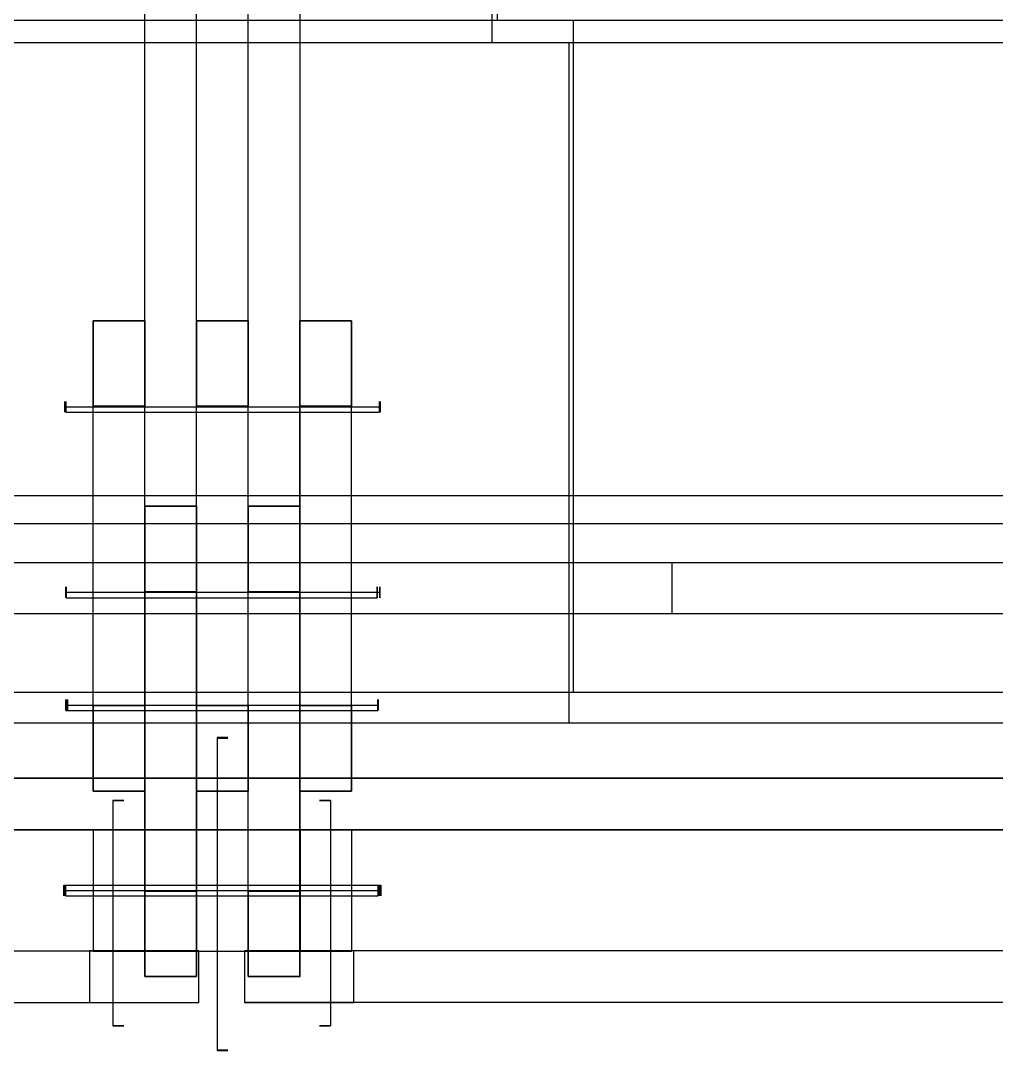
# Model space of a CAD drawing. Header units: millimetres. Extents: x -295 to 1561, y -7 to 1236.
# Drawn here: x -145.8 to -74.1, y -7.3 to 68.4 of the extents above; entities that cross this region are included whole.
import ezdxf

# ---------------------------------------------------------------- set-up
doc = ezdxf.new("R2010")
doc.units = ezdxf.units.MM
doc.header["$MEASUREMENT"] = 0
for name, color, linetype, true_color in [('00_主架構', 7, 'Continuous', 0x000000), ('00_主架構$01_小斜撐', 7, 'Continuous', 0x3f0000), ('00_主架構$02_大斜撐', 7, 'Continuous', 0x7f0000), ('00_主架構$03_橫撐', 7, 'Continuous', 0x3f0000), ('21_螺絲', 5, 'Continuous', 0x0000ff), ('竹編', 7, 'Continuous', 0x000000), ('草地', 7, 'Continuous', 0x000000)]:
    doc.layers.add(name, color=color, linetype=linetype, true_color=true_color)

msp = doc.modelspace()

# ---------------------------------------------------------------- linework, layer by layer
at = {"layer": '00_主架構'}
for points in [[(-136.7, 0, 300), (-136.7, 200, 300), (-136.7, 400, 300)], [(-136.7, 0, 291.1), (-136.7, 200, 291.1), (-136.7, 400, 291.1)], [(-136.7, 0, 8.9), (-136.7, 200, 8.9), (-136.7, 400, 8.9)], [(-136.7, 0), (-136.7, 200), (-136.7, 400)], [(-132.9, 0, 300), (-132.9, 200, 300), (-132.9, 400, 300)], [(-132.9, 0, 291.1), (-132.9, 200, 291.1), (-132.9, 400, 291.1)], [(-132.9, 0, 8.9), (-132.9, 200, 8.9), (-132.9, 400, 8.9)], [(-132.9, 0), (-132.9, 200), (-132.9, 400)], [(-129.1, 0, 300), (-129.1, 200, 300), (-129.1, 400, 300)], [(-129.1, 0, 291.1), (-129.1, 200, 291.1), (-129.1, 400, 291.1)], [(-129.1, 0, 8.9), (-129.1, 200, 8.9), (-129.1, 400, 8.9)], [(-129.1, 0), (-129.1, 200), (-129.1, 400)], [(-125.3, 0, 300), (-125.3, 200, 300), (-125.3, 400, 300)], [(-125.3, 0, 291.1), (-125.3, 200, 291.1), (-125.3, 400, 291.1)], [(-125.3, 0, 8.9), (-125.3, 200, 8.9), (-125.3, 400, 8.9)], [(-125.3, 0), (-125.3, 200), (-125.3, 400)], [(-136.7, 8.9), (-138.6, 8.9), (-140.5, 8.9)], [(-140.5, 8.9), (-140.5, 8.9, 150), (-140.5, 8.9, 300)], [(-136.7, 8.9, 300), (-138.6, 8.9, 300), (-140.5, 8.9, 300)], [(-140.5, 8.9), (-140.5, 4.45), (-140.5, 0)], [(-140.5, 8.9, 300), (-140.5, 4.45, 300), (-140.5, 0, 300)], [(-136.7, 0), (-136.7, 4.45), (-136.7, 8.9)], [(-136.7, 8.9), (-136.7, 8.9, 150), (-136.7, 8.9, 300)], [(-136.7, 0, 300), (-136.7, 4.45, 300), (-136.7, 8.9, 300)], [(-129.1, 8.9), (-131, 8.9), (-132.9, 8.9)], [(-132.9, 8.9), (-132.9, 8.9, 150), (-132.9, 8.9, 300)], [(-129.1, 8.9, 300), (-131, 8.9, 300), (-132.9, 8.9, 300)], [(-132.9, 8.9), (-132.9, 4.45), (-132.9, 0)], [(-132.9, 8.9, 300), (-132.9, 4.45, 300), (-132.9, 0, 300)], [(-129.1, 0), (-129.1, 4.45), (-129.1, 8.9)], [(-129.1, 8.9), (-129.1, 8.9, 150), (-129.1, 8.9, 300)], [(-129.1, 0, 300), (-129.1, 4.45, 300), (-129.1, 8.9, 300)], [(-121.5, 8.9), (-123.4, 8.9), (-125.3, 8.9)], [(-125.3, 8.9), (-125.3, 8.9, 150), (-125.3, 8.9, 300)], [(-121.5, 8.9, 300), (-123.4, 8.9, 300), (-125.3, 8.9, 300)], [(-125.3, 8.9), (-125.3, 4.45), (-125.3, 0)], [(-125.3, 8.9, 300), (-125.3, 4.45, 300), (-125.3, 0, 300)], [(-121.5, 0), (-121.5, 4.45), (-121.5, 8.9)], [(-121.5, 8.9), (-121.5, 8.9, 150), (-121.5, 8.9, 300)], [(-121.5, 0, 300), (-121.5, 4.45, 300), (-121.5, 8.9, 300)], [(-140.5, 0), (-138.6, 0), (-136.7, 0)], [(-140.5, 0, 300), (-138.6, 0, 300), (-136.7, 0, 300)], [(-140.5, 0), (-140.5, 0, 150), (-140.5, 0, 300)], [(-136.7, 0), (-136.7, 0, 150), (-136.7, 0, 300)], [(-136.7, 0, 300), (-134.8, 0, 300), (-132.9, 0, 300)], [(-132.9, 0, 291.1), (-134.8, 0, 291.1), (-136.7, 0, 291.1)], [(-136.7, 0, 291.1), (-136.7, 0, 295.55), (-136.7, 0, 300)], [(-132.9, 0), (-134.8, 0), (-136.7, 0)], [(-136.7, 0), (-136.7, 0, 4.45), (-136.7, 0, 8.9)], [(-132.9, 0, 300), (-132.9, 0, 295.55), (-132.9, 0, 291.1)], [(-132.9, 0), (-131, 0), (-129.1, 0)], [(-132.9, 0, 300), (-131, 0, 300), (-129.1, 0, 300)], [(-132.9, 0), (-132.9, 0, 150), (-132.9, 0, 300)], [(-132.9, 0, 8.9), (-132.9, 0, 4.45), (-132.9, 0)], [(-129.1, 0, 300), (-127.2, 0, 300), (-125.3, 0, 300)], [(-125.3, 0, 291.1), (-127.2, 0, 291.1), (-129.1, 0, 291.1)], [(-129.1, 0, 291.1), (-129.1, 0, 295.55), (-129.1, 0, 300)], [(-129.1, 0), (-129.1, 0, 150), (-129.1, 0, 300)], [(-125.3, 0), (-127.2, 0), (-129.1, 0)], [(-129.1, 0), (-129.1, 0, 4.45), (-129.1, 0, 8.9)], [(-125.3, 0, 300), (-125.3, 0, 295.55), (-125.3, 0, 291.1)], [(-125.3, 0), (-123.4, 0), (-121.5, 0)], [(-125.3, 0, 300), (-123.4, 0, 300), (-121.5, 0, 300)], [(-125.3, 0), (-125.3, 0, 150), (-125.3, 0, 300)], [(-125.3, 0, 8.9), (-125.3, 0, 4.45), (-125.3, 0)], [(-121.5, 0), (-121.5, 0, 150), (-121.5, 0, 300)], [(-136.7, 0, 8.9), (-134.8, 0, 8.9), (-132.9, 0, 8.9)], [(-129.1, 0, 8.9), (-127.2, 0, 8.9), (-125.3, 0, 8.9)]]:
    msp.add_open_spline(points, degree=2, dxfattribs=at)
at = {"layer": '00_主架構$01_小斜撐'}
for points in [[(-140.512, 46.329, 4.415), (-138.612, 46.329, 4.415), (-136.712, 46.329, 4.415)], [(-140.512, 18.044, 32.699), (-140.512, 32.186, 18.557), (-140.512, 46.329, 4.415)], [(-140.512, 40.035, -1.879), (-140.512, 43.182, 1.268), (-140.512, 46.329, 4.415)], [(-140.5, 18.044, 267.301), (-140.5, 32.186, 281.443), (-140.5, 46.329, 295.585)], [(-136.7, 46.329, 295.585), (-138.6, 46.329, 295.585), (-140.5, 46.329, 295.585)], [(-140.5, 46.329, 295.585), (-140.5, 43.182, 298.732), (-140.5, 40.035, 301.879)], [(-136.712, 18.044, 32.699), (-136.712, 32.186, 18.557), (-136.712, 46.329, 4.415)], [(-136.712, 46.329, 4.415), (-136.712, 43.182, 1.268), (-136.712, 40.035, -1.879)], [(-136.7, 18.044, 267.301), (-136.7, 32.186, 281.443), (-136.7, 46.329, 295.585)], [(-136.7, 40.035, 301.879), (-136.7, 43.182, 298.732), (-136.7, 46.329, 295.585)], [(-132.912, 46.329, 4.415), (-131.012, 46.329, 4.415), (-129.112, 46.329, 4.415)], [(-132.912, 18.044, 32.699), (-132.912, 32.186, 18.557), (-132.912, 46.329, 4.415)], [(-132.912, 40.035, -1.879), (-132.912, 43.182, 1.268), (-132.912, 46.329, 4.415)], [(-132.9, 18.044, 267.301), (-132.9, 32.186, 281.443), (-132.9, 46.329, 295.585)], [(-129.1, 46.329, 295.585), (-131, 46.329, 295.585), (-132.9, 46.329, 295.585)], [(-132.9, 46.329, 295.585), (-132.9, 43.182, 298.732), (-132.9, 40.035, 301.879)], [(-129.112, 18.044, 32.699), (-129.112, 32.186, 18.557), (-129.112, 46.329, 4.415)], [(-129.112, 46.329, 4.415), (-129.112, 43.182, 1.268), (-129.112, 40.035, -1.879)], [(-129.1, 18.044, 267.301), (-129.1, 32.186, 281.443), (-129.1, 46.329, 295.585)], [(-129.1, 40.035, 301.879), (-129.1, 43.182, 298.732), (-129.1, 46.329, 295.585)], [(-125.318, 46.329, 4.415), (-123.418, 46.329, 4.415), (-121.518, 46.329, 4.415)], [(-125.318, 18.044, 32.699), (-125.318, 32.186, 18.557), (-125.318, 46.329, 4.415)], [(-125.318, 40.035, -1.879), (-125.318, 43.182, 1.268), (-125.318, 46.329, 4.415)], [(-125.306, 18.044, 267.301), (-125.306, 32.186, 281.443), (-125.306, 46.329, 295.585)], [(-121.506, 46.329, 295.585), (-123.406, 46.329, 295.585), (-125.306, 46.329, 295.585)], [(-125.306, 46.329, 295.585), (-125.306, 43.182, 298.732), (-125.306, 40.035, 301.879)], [(-121.518, 18.044, 32.699), (-121.518, 32.186, 18.557), (-121.518, 46.329, 4.415)], [(-121.518, 46.329, 4.415), (-121.518, 43.182, 1.268), (-121.518, 40.035, -1.879)], [(-121.506, 18.044, 267.301), (-121.506, 32.186, 281.443), (-121.506, 46.329, 295.585)], [(-121.506, 40.035, 301.879), (-121.506, 43.182, 298.732), (-121.506, 46.329, 295.585)], [(-140.512, 11.751, 26.406), (-140.512, 25.893, 12.264), (-140.512, 40.035, -1.879)], [(-136.712, 40.035, -1.879), (-138.612, 40.035, -1.879), (-140.512, 40.035, -1.879)], [(-140.5, 40.035, 301.879), (-138.6, 40.035, 301.879), (-136.7, 40.035, 301.879)], [(-140.5, 11.751, 273.594), (-140.5, 25.893, 287.736), (-140.5, 40.035, 301.879)], [(-136.712, 11.751, 26.406), (-136.712, 25.893, 12.264), (-136.712, 40.035, -1.879)], [(-136.7, 11.751, 273.594), (-136.7, 25.893, 287.736), (-136.7, 40.035, 301.879)], [(-132.912, 11.751, 26.406), (-132.912, 25.893, 12.264), (-132.912, 40.035, -1.879)], [(-129.112, 40.035, -1.879), (-131.012, 40.035, -1.879), (-132.912, 40.035, -1.879)], [(-132.9, 40.035, 301.879), (-131, 40.035, 301.879), (-129.1, 40.035, 301.879)], [(-132.9, 11.751, 273.594), (-132.9, 25.893, 287.736), (-132.9, 40.035, 301.879)], [(-129.112, 11.751, 26.406), (-129.112, 25.893, 12.264), (-129.112, 40.035, -1.879)], [(-129.1, 11.751, 273.594), (-129.1, 25.893, 287.736), (-129.1, 40.035, 301.879)], [(-125.318, 11.751, 26.406), (-125.318, 25.893, 12.264), (-125.318, 40.035, -1.879)], [(-121.518, 40.035, -1.879), (-123.418, 40.035, -1.879), (-125.318, 40.035, -1.879)], [(-125.306, 40.035, 301.879), (-123.406, 40.035, 301.879), (-121.506, 40.035, 301.879)], [(-125.306, 11.751, 273.594), (-125.306, 25.893, 287.736), (-125.306, 40.035, 301.879)], [(-121.518, 11.751, 26.406), (-121.518, 25.893, 12.264), (-121.518, 40.035, -1.879)], [(-121.506, 11.751, 273.594), (-121.506, 25.893, 287.736), (-121.506, 40.035, 301.879)], [(-132.912, 32.699, 18.044), (-134.812, 32.699, 18.044), (-136.712, 32.699, 18.044)], [(-136.712, 32.699, 18.044), (-136.712, 18.557, 32.186), (-136.712, 4.415, 46.329)], [(-136.712, 32.699, 18.044), (-136.712, 29.552, 14.898), (-136.712, 26.406, 11.751)], [(-136.7, 32.699, 281.956), (-134.8, 32.699, 281.956), (-132.9, 32.699, 281.956)], [(-136.7, 32.699, 281.956), (-136.7, 18.557, 267.814), (-136.7, 4.415, 253.671)], [(-136.7, 26.406, 288.249), (-136.7, 29.552, 285.102), (-136.7, 32.699, 281.956)], [(-132.912, 26.406, 11.751), (-132.912, 29.552, 14.898), (-132.912, 32.699, 18.044)], [(-132.912, 32.699, 18.044), (-132.912, 18.557, 32.186), (-132.912, 4.415, 46.329)], [(-132.9, 32.699, 281.956), (-132.9, 18.557, 267.814), (-132.9, 4.415, 253.671)], [(-132.9, 32.699, 281.956), (-132.9, 29.552, 285.102), (-132.9, 26.406, 288.249)], [(-129.112, 32.699, 18.044), (-127.212, 32.699, 18.044), (-125.312, 32.699, 18.044)], [(-129.112, 4.415, 46.329), (-129.112, 18.557, 32.186), (-129.112, 32.699, 18.044)], [(-129.112, 26.406, 11.751), (-129.112, 29.552, 14.898), (-129.112, 32.699, 18.044)], [(-129.1, 4.415, 253.671), (-129.1, 18.557, 267.814), (-129.1, 32.699, 281.956)], [(-125.3, 32.699, 281.956), (-127.2, 32.699, 281.956), (-129.1, 32.699, 281.956)], [(-129.1, 32.699, 281.956), (-129.1, 29.552, 285.102), (-129.1, 26.406, 288.249)], [(-125.312, 4.415, 46.329), (-125.312, 18.557, 32.186), (-125.312, 32.699, 18.044)], [(-125.312, 32.699, 18.044), (-125.312, 29.552, 14.898), (-125.312, 26.406, 11.751)], [(-125.3, 4.415, 253.671), (-125.3, 18.557, 267.814), (-125.3, 32.699, 281.956)], [(-125.3, 26.406, 288.249), (-125.3, 29.552, 285.102), (-125.3, 32.699, 281.956)], [(-136.712, 26.406, 11.751), (-134.812, 26.406, 11.751), (-132.912, 26.406, 11.751)], [(-136.712, 26.406, 11.751), (-136.712, 12.264, 25.893), (-136.712, -1.879, 40.035)], [(-132.9, 26.406, 288.249), (-134.8, 26.406, 288.249), (-136.7, 26.406, 288.249)], [(-136.7, 26.406, 288.249), (-136.7, 12.264, 274.107), (-136.7, -1.879, 259.965)], [(-132.912, 26.406, 11.751), (-132.912, 12.264, 25.893), (-132.912, -1.879, 40.035)], [(-132.9, 26.406, 288.249), (-132.9, 12.264, 274.107), (-132.9, -1.879, 259.965)], [(-129.112, -1.879, 40.035), (-129.112, 12.264, 25.893), (-129.112, 26.406, 11.751)], [(-125.312, 26.406, 11.751), (-127.212, 26.406, 11.751), (-129.112, 26.406, 11.751)], [(-129.1, 26.406, 288.249), (-127.2, 26.406, 288.249), (-125.3, 26.406, 288.249)], [(-129.1, -1.879, 259.965), (-129.1, 12.264, 274.107), (-129.1, 26.406, 288.249)], [(-125.312, -1.879, 40.035), (-125.312, 12.264, 25.893), (-125.312, 26.406, 11.751)], [(-125.3, -1.879, 259.965), (-125.3, 12.264, 274.107), (-125.3, 26.406, 288.249)], [(-140.512, 18.044, 32.699), (-138.612, 18.044, 32.699), (-136.712, 18.044, 32.699)], [(-140.512, 11.751, 26.406), (-140.512, 14.898, 29.552), (-140.512, 18.044, 32.699)], [(-136.7, 18.044, 267.301), (-138.6, 18.044, 267.301), (-140.5, 18.044, 267.301)], [(-140.5, 18.044, 267.301), (-140.5, 14.898, 270.448), (-140.5, 11.751, 273.594)], [(-136.712, 18.044, 32.699), (-136.712, 14.898, 29.552), (-136.712, 11.751, 26.406)], [(-136.7, 11.751, 273.594), (-136.7, 14.898, 270.448), (-136.7, 18.044, 267.301)], [(-132.912, 18.044, 32.699), (-131.012, 18.044, 32.699), (-129.112, 18.044, 32.699)], [(-132.912, 11.751, 26.406), (-132.912, 14.898, 29.552), (-132.912, 18.044, 32.699)], [(-129.1, 18.044, 267.301), (-131, 18.044, 267.301), (-132.9, 18.044, 267.301)], [(-132.9, 18.044, 267.301), (-132.9, 14.898, 270.448), (-132.9, 11.751, 273.594)], [(-129.112, 18.044, 32.699), (-129.112, 14.898, 29.552), (-129.112, 11.751, 26.406)], [(-129.1, 11.751, 273.594), (-129.1, 14.898, 270.448), (-129.1, 18.044, 267.301)], [(-125.318, 18.044, 32.699), (-123.418, 18.044, 32.699), (-121.518, 18.044, 32.699)], [(-125.318, 11.751, 26.406), (-125.318, 14.898, 29.552), (-125.318, 18.044, 32.699)], [(-121.506, 18.044, 267.301), (-123.406, 18.044, 267.301), (-125.306, 18.044, 267.301)], [(-125.306, 18.044, 267.301), (-125.306, 14.898, 270.448), (-125.306, 11.751, 273.594)], [(-121.518, 18.044, 32.699), (-121.518, 14.898, 29.552), (-121.518, 11.751, 26.406)], [(-121.506, 11.751, 273.594), (-121.506, 14.898, 270.448), (-121.506, 18.044, 267.301)], [(-136.712, 11.751, 26.406), (-138.612, 11.751, 26.406), (-140.512, 11.751, 26.406)], [(-140.5, 11.751, 273.594), (-138.6, 11.751, 273.594), (-136.7, 11.751, 273.594)], [(-129.112, 11.751, 26.406), (-131.012, 11.751, 26.406), (-132.912, 11.751, 26.406)], [(-132.9, 11.751, 273.594), (-131, 11.751, 273.594), (-129.1, 11.751, 273.594)], [(-121.518, 11.751, 26.406), (-123.418, 11.751, 26.406), (-125.318, 11.751, 26.406)], [(-125.306, 11.751, 273.594), (-123.406, 11.751, 273.594), (-121.506, 11.751, 273.594)], [(-132.912, 4.415, 46.329), (-134.812, 4.415, 46.329), (-136.712, 4.415, 46.329)], [(-136.712, 4.415, 46.329), (-136.712, 1.268, 43.182), (-136.712, -1.879, 40.035)], [(-136.7, 4.415, 253.671), (-134.8, 4.415, 253.671), (-132.9, 4.415, 253.671)], [(-136.7, -1.879, 259.965), (-136.7, 1.268, 256.818), (-136.7, 4.415, 253.671)], [(-132.912, -1.879, 40.035), (-132.912, 1.268, 43.182), (-132.912, 4.415, 46.329)], [(-132.9, 4.415, 253.671), (-132.9, 1.268, 256.818), (-132.9, -1.879, 259.965)], [(-129.112, 4.415, 46.329), (-127.212, 4.415, 46.329), (-125.312, 4.415, 46.329)], [(-129.112, -1.879, 40.035), (-129.112, 1.268, 43.182), (-129.112, 4.415, 46.329)], [(-125.3, 4.415, 253.671), (-127.2, 4.415, 253.671), (-129.1, 4.415, 253.671)], [(-129.1, 4.415, 253.671), (-129.1, 1.268, 256.818), (-129.1, -1.879, 259.965)], [(-125.312, 4.415, 46.329), (-125.312, 1.268, 43.182), (-125.312, -1.879, 40.035)], [(-125.3, -1.879, 259.965), (-125.3, 1.268, 256.818), (-125.3, 4.415, 253.671)], [(-136.712, -1.879, 40.035), (-134.812, -1.879, 40.035), (-132.912, -1.879, 40.035)], [(-132.9, -1.879, 259.965), (-134.8, -1.879, 259.965), (-136.7, -1.879, 259.965)], [(-125.312, -1.879, 40.035), (-127.212, -1.879, 40.035), (-129.112, -1.879, 40.035)], [(-129.1, -1.879, 259.965), (-127.2, -1.879, 259.965), (-125.3, -1.879, 259.965)]]:
    msp.add_open_spline(points, degree=2, dxfattribs=at)
at = {"layer": '00_主架構$02_大斜撐'}
for points in [[(-277.424, 0.019, 9.146), (-209.106, 0.019, 153.827), (-140.787, 0.019, 298.508)], [(-269.376, 0.019, 5.346), (-201.058, 0.019, 150.027), (-132.739, 0.019, 294.708)], [(-132.739, 0.019, 294.708), (-136.763, 0.019, 296.608), (-140.787, 0.019, 298.508)], [(-140.787, 0.019, 298.508), (-140.787, -1.881, 298.508), (-140.787, -3.781, 298.508)], [(-132.739, -3.781, 294.708), (-132.739, -1.881, 294.708), (-132.739, 0.019, 294.708)], [(7.25, 0.019, 5.346), (-61.069, 0.019, 150.027), (-129.387, 0.019, 294.708)], [(-121.339, 0.019, 298.508), (-125.363, 0.019, 296.608), (-129.387, 0.019, 294.708)], [(-129.387, 0.019, 294.708), (-129.387, -1.881, 294.708), (-129.387, -3.781, 294.708)], [(15.298, 0.019, 9.146), (-53.021, 0.019, 153.827), (-121.339, 0.019, 298.508)], [(-121.339, -3.781, 298.508), (-121.339, -1.881, 298.508), (-121.339, 0.019, 298.508)], [(-277.424, -3.781, 9.146), (-209.106, -3.781, 153.827), (-140.787, -3.781, 298.508)], [(-269.376, -3.781, 5.346), (-201.058, -3.781, 150.027), (-132.739, -3.781, 294.708)], [(-140.787, -3.781, 298.508), (-136.763, -3.781, 296.608), (-132.739, -3.781, 294.708)], [(-129.387, -3.781, 294.708), (-125.363, -3.781, 296.608), (-121.339, -3.781, 298.508)], [(7.25, -3.781, 5.346), (-61.069, -3.781, 150.027), (-129.387, -3.781, 294.708)], [(15.298, -3.781, 9.146), (-53.021, -3.781, 153.827), (-121.339, -3.781, 298.508)]]:
    msp.add_open_spline(points, degree=2, dxfattribs=at)
at = {"layer": '00_主架構$03_橫撐'}
for points in [[(-281, 12.725, 145.55), (-131, 12.725, 145.55), (19, 12.725, 145.55)], [(-281, 12.725, 154.45), (-131, 12.725, 154.45), (19, 12.725, 154.45)], [(-281, 12.7, 8.9), (-131, 12.7, 8.9), (19, 12.7, 8.9)], [(-281, 12.7, 17.8), (-131, 12.7, 17.8), (19, 12.7, 17.8)], [(-281, 8.925, 145.55), (-131, 8.925, 145.55), (19, 8.925, 145.55)], [(-281, 8.925, 154.45), (-131, 8.925, 154.45), (19, 8.925, 154.45)], [(-281, 8.9, 8.9), (-131, 8.9, 8.9), (19, 8.9, 8.9)], [(-281, 8.9, 17.8), (-131, 8.9, 17.8), (19, 8.9, 17.8)]]:
    msp.add_open_spline(points, degree=2, dxfattribs=at)
at = {"layer": '21_螺絲'}
for points in [[(-142.597, 40, 295.15), (-142.597, 40.4, 295.15), (-142.597, 40.4, 295.55), (-142.597, 40.4, 295.95), (-142.597, 40, 295.95), (-142.597, 39.6, 295.95), (-142.597, 39.6, 295.55), (-142.597, 39.6, 295.15), (-142.597, 40, 295.15)], [(-142.511, 39.6, 4.45), (-142.511, 39.6, 4.05), (-142.511, 40, 4.05), (-142.511, 40.4, 4.05), (-142.511, 40.4, 4.45), (-142.511, 40.4, 4.85), (-142.511, 40, 4.85), (-142.511, 39.6, 4.85), (-142.511, 39.6, 4.45)], [(-119.465, 39.6, 4.45), (-119.465, 39.6, 4.05), (-119.465, 40, 4.05), (-119.465, 40.4, 4.05), (-119.465, 40.4, 4.45), (-119.465, 40.4, 4.85), (-119.465, 40, 4.85), (-119.465, 39.6, 4.85), (-119.465, 39.6, 4.45)], [(-119.416, 40, 295.15), (-119.416, 40.4, 295.15), (-119.416, 40.4, 295.55), (-119.416, 40.4, 295.95), (-119.416, 40, 295.95), (-119.416, 39.6, 295.95), (-119.416, 39.6, 295.55), (-119.416, 39.6, 295.15), (-119.416, 40, 295.15)], [(-142.519, 26.37, 281.52), (-142.519, 26.77, 281.52), (-142.519, 26.77, 281.92), (-142.519, 26.77, 282.32), (-142.519, 26.37, 282.32), (-142.519, 25.97, 282.32), (-142.519, 25.97, 281.92), (-142.519, 25.97, 281.52), (-142.519, 26.37, 281.52)], [(-142.482, 25.97, 18.08), (-142.482, 25.97, 17.68), (-142.482, 26.37, 17.68), (-142.482, 26.77, 17.68), (-142.482, 26.77, 18.08), (-142.482, 26.77, 18.48), (-142.482, 26.37, 18.48), (-142.482, 25.97, 18.48), (-142.482, 25.97, 18.08)], [(-119.619, 25.97, 18.08), (-119.619, 25.97, 17.68), (-119.619, 26.37, 17.68), (-119.619, 26.77, 17.68), (-119.619, 26.77, 18.08), (-119.619, 26.77, 18.48), (-119.619, 26.37, 18.48), (-119.619, 25.97, 18.48), (-119.619, 25.97, 18.08)], [(-119.442, 26.37, 281.52), (-119.442, 26.77, 281.52), (-119.442, 26.77, 281.92), (-119.442, 26.77, 282.32), (-119.442, 26.37, 282.32), (-119.442, 25.97, 282.32), (-119.442, 25.97, 281.92), (-119.442, 25.97, 281.52), (-119.442, 26.37, 281.52)], [(-142.528, 17.68, 26.37), (-142.528, 17.68, 25.97), (-142.528, 18.08, 25.97), (-142.528, 18.48, 25.97), (-142.528, 18.48, 26.37), (-142.528, 18.48, 26.77), (-142.528, 18.08, 26.77), (-142.528, 17.68, 26.77), (-142.528, 17.68, 26.37)], [(-142.386, 18.08, 273.23), (-142.386, 18.48, 273.23), (-142.386, 18.48, 273.63), (-142.386, 18.48, 274.03), (-142.386, 18.08, 274.03), (-142.386, 17.68, 274.03), (-142.386, 17.68, 273.63), (-142.386, 17.68, 273.23), (-142.386, 18.08, 273.23)], [(-119.583, 17.68, 26.37), (-119.583, 17.68, 25.97), (-119.583, 18.08, 25.97), (-119.583, 18.48, 25.97), (-119.583, 18.48, 26.37), (-119.583, 18.48, 26.77), (-119.583, 18.08, 26.77), (-119.583, 17.68, 26.77), (-119.583, 17.68, 26.37)], [(-119.55, 18.08, 273.23), (-119.55, 18.48, 273.23), (-119.55, 18.48, 273.63), (-119.55, 18.48, 274.03), (-119.55, 18.08, 274.03), (-119.55, 17.68, 274.03), (-119.55, 17.68, 273.63), (-119.55, 17.68, 273.23), (-119.55, 18.08, 273.23)], [(-131.4, 15.685, 150), (-131.4, 15.685, 149.6), (-131, 15.685, 149.6), (-130.6, 15.685, 149.6), (-130.6, 15.685, 150), (-130.6, 15.685, 150.4), (-131, 15.685, 150.4), (-131.4, 15.685, 150.4), (-131.4, 15.685, 150)], [(-131.4, 15.659, 13.35), (-131.4, 15.659, 12.95), (-131, 15.659, 12.95), (-130.6, 15.659, 12.95), (-130.6, 15.659, 13.35), (-130.6, 15.659, 13.75), (-131, 15.659, 13.75), (-131.4, 15.659, 13.75), (-131.4, 15.659, 13.35)], [(-139.063, 11.066, 292.573), (-139.052, 11.066, 292.173), (-138.652, 11.066, 292.184), (-138.252, 11.066, 292.195), (-138.263, 11.066, 292.595), (-138.274, 11.066, 292.995), (-138.674, 11.066, 292.984), (-139.074, 11.066, 292.973), (-139.063, 11.066, 292.573)], [(-123.063, 11.066, 292.573), (-123.052, 11.066, 292.973), (-123.452, 11.066, 292.984), (-123.852, 11.066, 292.995), (-123.863, 11.066, 292.595), (-123.874, 11.066, 292.195), (-123.474, 11.066, 292.184), (-123.074, 11.066, 292.173), (-123.063, 11.066, 292.573)], [(-142.655, 4.85, 4.45), (-142.655, 4.85, 4.85), (-142.655, 4.45, 4.85), (-142.655, 4.05, 4.85), (-142.655, 4.05, 4.45), (-142.655, 4.05, 4.05), (-142.655, 4.45, 4.05), (-142.655, 4.85, 4.05), (-142.655, 4.85, 4.45)], [(-142.646, 4.85, 295.55), (-142.646, 4.85, 295.95), (-142.646, 4.45, 295.95), (-142.646, 4.05, 295.95), (-142.646, 4.05, 295.55), (-142.646, 4.05, 295.15), (-142.646, 4.45, 295.15), (-142.646, 4.85, 295.15), (-142.646, 4.85, 295.55)], [(-142.588, 4.45, 259.6), (-142.588, 4.85, 259.6), (-142.588, 4.85, 260), (-142.588, 4.85, 260.4), (-142.588, 4.45, 260.4), (-142.588, 4.05, 260.4), (-142.588, 4.05, 260), (-142.588, 4.05, 259.6), (-142.588, 4.45, 259.6)], [(-142.549, 4.05, 40), (-142.549, 4.05, 39.6), (-142.549, 4.45, 39.6), (-142.549, 4.85, 39.6), (-142.549, 4.85, 40), (-142.549, 4.85, 40.4), (-142.549, 4.45, 40.4), (-142.549, 4.05, 40.4), (-142.549, 4.05, 40)], [(-119.56, 4.05, 40), (-119.56, 4.05, 39.6), (-119.56, 4.45, 39.6), (-119.56, 4.85, 39.6), (-119.56, 4.85, 40), (-119.56, 4.85, 40.4), (-119.56, 4.45, 40.4), (-119.56, 4.05, 40.4), (-119.56, 4.05, 40)], [(-119.485, 4.45, 259.6), (-119.485, 4.85, 259.6), (-119.485, 4.85, 260), (-119.485, 4.85, 260.4), (-119.485, 4.45, 260.4), (-119.485, 4.05, 260.4), (-119.485, 4.05, 260), (-119.485, 4.05, 259.6), (-119.485, 4.45, 259.6)], [(-119.422, 4.85, 4.45), (-119.422, 4.85, 4.85), (-119.422, 4.45, 4.85), (-119.422, 4.05, 4.85), (-119.422, 4.05, 4.45), (-119.422, 4.05, 4.05), (-119.422, 4.45, 4.05), (-119.422, 4.85, 4.05), (-119.422, 4.85, 4.45)], [(-119.349, 4.85, 295.55), (-119.349, 4.85, 295.95), (-119.349, 4.45, 295.95), (-119.349, 4.05, 295.95), (-119.349, 4.05, 295.55), (-119.349, 4.05, 295.15), (-119.349, 4.45, 295.15), (-119.349, 4.85, 295.15), (-119.349, 4.85, 295.55)], [(-139.063, -5.501, 292.573), (-139.052, -5.501, 292.173), (-138.652, -5.501, 292.184), (-138.252, -5.501, 292.195), (-138.263, -5.501, 292.595), (-138.274, -5.501, 292.995), (-138.674, -5.501, 292.984), (-139.074, -5.501, 292.973), (-139.063, -5.501, 292.573)], [(-123.063, -5.501, 292.573), (-123.052, -5.501, 292.973), (-123.452, -5.501, 292.984), (-123.852, -5.501, 292.995), (-123.863, -5.501, 292.595), (-123.874, -5.501, 292.195), (-123.474, -5.501, 292.184), (-123.074, -5.501, 292.173), (-123.063, -5.501, 292.573)], [(-131.4, -7.273, 150), (-131.4, -7.273, 149.6), (-131, -7.273, 149.6), (-130.6, -7.273, 149.6), (-130.6, -7.273, 150), (-130.6, -7.273, 150.4), (-131, -7.273, 150.4), (-131.4, -7.273, 150.4), (-131.4, -7.273, 150)], [(-131.4, -7.299, 13.35), (-131.4, -7.299, 12.95), (-131, -7.299, 12.95), (-130.6, -7.299, 12.95), (-130.6, -7.299, 13.35), (-130.6, -7.299, 13.75), (-131, -7.299, 13.75), (-131.4, -7.299, 13.75), (-131.4, -7.299, 13.35)]]:
    msp.add_rational_spline(points, [1, 0.707106781187, 1, 0.707106781187, 1, 0.707106781187, 1, 0.707106781187, 1], degree=2, knots=[0, 0, 0, 0.628319, 0.628319, 1.256637, 1.256637, 1.884956, 1.884956, 2.513274, 2.513274, 2.513274], dxfattribs=at)
for points in [[(-142.597, 40, 295.15), (-131.006, 40, 295.15), (-119.416, 40, 295.15)], [(-142.511, 39.6, 4.45), (-130.988, 39.6, 4.45), (-119.465, 39.6, 4.45)], [(-142.519, 26.37, 281.52), (-130.98, 26.37, 281.52), (-119.442, 26.37, 281.52)], [(-142.482, 25.97, 18.08), (-131.05, 25.97, 18.08), (-119.619, 25.97, 18.08)], [(-142.528, 17.68, 26.37), (-131.055, 17.68, 26.37), (-119.583, 17.68, 26.37)], [(-142.386, 18.08, 273.23), (-130.968, 18.08, 273.23), (-119.55, 18.08, 273.23)], [(-131.4, 15.685, 150), (-131.4, 4.206, 150), (-131.4, -7.273, 150)], [(-131.4, 15.659, 13.35), (-131.4, 4.18, 13.35), (-131.4, -7.299, 13.35)], [(-139.063, 11.066, 292.573), (-139.063, 2.783, 292.573), (-139.063, -5.501, 292.573)], [(-123.063, 11.066, 292.573), (-123.063, 2.783, 292.573), (-123.063, -5.501, 292.573)], [(-142.655, 4.85, 4.45), (-131.038, 4.85, 4.45), (-119.422, 4.85, 4.45)], [(-142.646, 4.85, 295.55), (-130.997, 4.85, 295.55), (-119.349, 4.85, 295.55)], [(-142.588, 4.45, 259.6), (-131.037, 4.45, 259.6), (-119.485, 4.45, 259.6)], [(-142.549, 4.05, 40), (-131.054, 4.05, 40), (-119.56, 4.05, 40)]]:
    msp.add_open_spline(points, degree=2, dxfattribs=at)
at = {"layer": '竹編'}
for p, q in [((-19.847, 68.383, 285.249), (-201.73, 68.383, 285.249)), ((-19.088, 66.754, 286.458), (-203.259, 66.754, 286.458)), ((-97.93, 24.804, 33.875), (-97.93, 28.552, 33.875))]:
    msp.add_line(p, q, dxfattribs=at)
for points in [[(-111.174, 66.754, 286.458), (-111.174, 200.02, 286.458), (-111.174, 333.285, 286.458)], [(-110.789, 68.383, 285.249), (-110.789, 200.006, 285.249), (-110.789, 331.63, 285.249)], [(-19.847, 33.463, 270.809), (-110.789, 33.463, 270.809), (-201.73, 33.463, 270.809)], [(-19.088, 31.399, 271.813), (-111.174, 31.399, 271.813), (-203.259, 31.399, 271.813)], [(-201.73, 28.552, 33.875), (-110.789, 28.552, 33.875), (-19.847, 28.552, 33.875)], [(-203.259, 24.804, 33.875), (-111.174, 24.804, 33.875), (-19.088, 24.804, 33.875)], [(-19.847, 18.999, 63.02), (-110.789, 18.999, 63.02), (-201.73, 18.999, 63.02)], [(-19.847, 18.999, 235.947), (-110.789, 18.999, 235.947), (-201.73, 18.999, 235.947)], [(-19.847, 18.999, 149.484), (-110.789, 18.999, 149.484), (-201.73, 18.999, 149.484)], [(-110.789, 18.999, 235.947), (-110.789, 18.999, 149.484), (-110.789, 18.999, 63.02)], [(-19.088, 16.754, 61.082), (-111.174, 16.754, 61.082), (-203.259, 16.754, 61.082)], [(-19.088, 16.754, 236.458), (-111.174, 16.754, 236.458), (-203.259, 16.754, 236.458)], [(-19.088, 16.754, 148.77), (-111.174, 16.754, 148.77), (-203.259, 16.754, 148.77)], [(-111.174, 16.754, 236.458), (-111.174, 16.754, 148.77), (-111.174, 16.754, 61.082)]]:
    msp.add_open_spline(points, degree=2, dxfattribs=at)
for points, weights in [([(-105.196, 18.999, 235.947), (-105.196, 18.999, 285.249), (-105.196, 68.383, 285.249)], [1, 0.707106781187, 1]), ([(-105.51, 16.754, 236.458), (-105.51, 16.754, 286.458), (-105.51, 66.754, 286.458)], [1, 0.707106781187, 1]), ([(-105.196, 18.999, 63.02), (-105.196, 18.999, 46.887), (-105.196, 28.552, 33.875)], [1, 0.880635586467, 0.858561668602]), ([(-105.51, 16.754, 61.082), (-105.51, 16.754, 46.287), (-105.51, 24.804, 33.875)], [1, 0.890819341679, 0.863036376345])]:
    msp.add_rational_spline(points, weights, degree=2, dxfattribs=at)
at = {"layer": '草地'}
for p, q in [((-19.847, 68.383, 13.718), (-201.73, 68.383, 13.718)), ((-19.088, 66.754, 11.082), (-203.259, 66.754, 11.082)), ((-97.93, 24.804, 33.875), (-97.93, 28.552, 33.875))]:
    msp.add_line(p, q, dxfattribs=at)
for points in [[(-111.174, 66.754, 11.082), (-111.174, 200.02, 11.082), (-111.174, 333.285, 11.082)], [(-110.789, 68.383, 13.718), (-110.789, 200.006, 13.718), (-110.789, 331.63, 13.718)], [(-19.847, 33.463, 28.158), (-110.789, 33.463, 28.158), (-201.73, 33.463, 28.158)], [(-19.088, 31.399, 25.726), (-111.174, 31.399, 25.726), (-203.259, 31.399, 25.726)], [(-201.73, 28.552, 33.875), (-110.789, 28.552, 33.875), (-19.847, 28.552, 33.875)], [(-203.259, 24.804, 33.875), (-111.174, 24.804, 33.875), (-19.088, 24.804, 33.875)]]:
    msp.add_open_spline(points, degree=2, dxfattribs=at)
for points, weights in [([(-105.196, 28.552, 33.875), (-105.196, 43.35, 13.718), (-105.196, 68.383, 13.718)], [0.858561668602, 0.82647119472, 1]), ([(-105.51, 24.804, 33.875), (-105.51, 39.587, 11.082), (-105.51, 66.754, 11.082)], [0.863036376345, 0.816287439507, 1])]:
    msp.add_rational_spline(points, weights, degree=2, dxfattribs=at)

doc.saveas('drawing.dxf')
